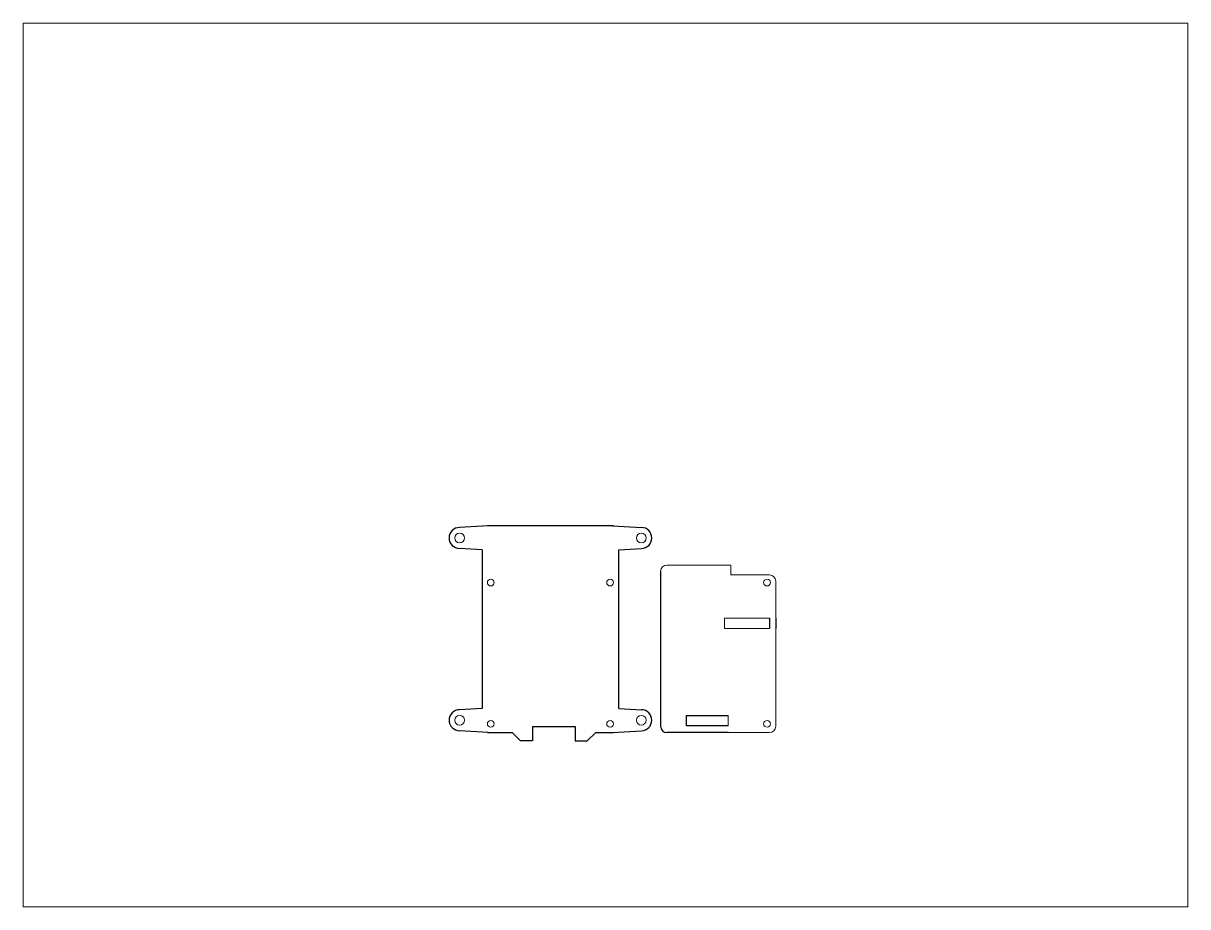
# Paper-space layout 'Layout1' of a CAD drawing. Header units: millimetres. Extents: x 26 to 231, y 20 to 176.
# The model-space entities are those that its viewports show. They can reach past a viewport. Long polylines and large blocks are cut down to what shows.
import ezdxf

# ---------------------------------------------------------------- set-up
doc = ezdxf.new("R2010")
doc.units = ezdxf.units.MM

msp = doc.modelspace()

# ---------------------------------------------------------------- linework, layer by layer
for p, q in [((203.93, 127.32), (192.12, 126.59)), ((254.99, 127.32), (266.81, 126.59)), ((201.39, 117.41), (192.12, 117.99)), ((257.53, 117.41), (266.81, 117.99)), ((274.73, 108.59), (274.73, 44.9)), ((319.52, 89.35), (319.52, 85.03)), ((322.02, 89.35), (322.02, 85.03)), ((201.39, 52.27), (192.12, 51.7)), ((257.53, 52.27), (266.81, 51.7)), ((285.41, 45.16), (285.41, 49.36)), ((285.41, 49.36), (302.46, 49.36)), ((203.93, 42.36), (192.12, 43.1)), ((222.15, 44.86), (239.62, 44.86)), ((222.15, 44.86), (222.15, 38.91)), ((239.62, 44.86), (239.62, 38.82)), ((254.99, 42.36), (266.81, 43.1)), ((302.46, 45.16), (285.41, 45.16)), ((217.17, 38.91), (213.72, 42.36)), ((222.15, 38.91), (217.17, 38.91)), ((239.62, 38.91), (244.6, 38.91)), ((244.6, 38.91), (248.05, 42.36)), ((302.46, 42.36), (277.27, 42.36))]:
    msp.add_line(p, q)
at = {"linetype": 'Continuous', "lineweight": 15}
for p, q in [((253.72, 127.32), (205.2, 127.32)), ((201.39, 117.41), (201.39, 108.78)), ((257.53, 108.78), (257.53, 117.41)), ((277.27, 111.13), (303.6, 111.13)), ((303.6, 111.13), (303.6, 107.13)), ((303.6, 107.13), (319.48, 107.13)), ((201.39, 100.78), (201.39, 89.22)), ((257.53, 89.22), (257.53, 100.78)), ((322.02, 89.35), (322.02, 104.59)), ((319.52, 89.35), (300.93, 89.35)), ((300.93, 89.35), (300.93, 85.03)), ((300.93, 85.03), (319.52, 85.03)), ((322.02, 85.03), (322.02, 44.9)), ((257.53, 52.27), (257.53, 61.59)), ((302.46, 49.36), (302.46, 45.16)), ((204.7, 42.36), (213.72, 42.36)), ((248.05, 42.36), (254.23, 42.36)), ((302.46, 42.36), (319.48, 42.36))]:
    msp.add_line(p, q, dxfattribs=at)
for points in [[(255.3, 127.3, 0.031103), (254.99, 127.32), (203.93, 127.32, 0.031103), (203.62, 127.3, 0.031103)], [(203.62, 42.38, 0.031103), (203.93, 42.36), (213.72, 42.36)], [(248.05, 42.36), (254.99, 42.36, 0.031103), (255.3, 42.38, 0.031103)]]:
    msp.add_lwpolyline(points, format="xyb")
for points in [[(201.39, 117.41), (201.39, 52.27)], [(257.53, 52.27), (257.53, 117.41)]]:
    msp.add_lwpolyline(points)
for centre, radius in [((192.12, 122.29), 2), ((266.81, 122.29), 2), ((204.95, 103.96), 1.4), ((253.97, 103.96), 1.4), ((318.46, 103.96), 1.4), ((192.12, 47.4), 2), ((266.81, 47.4), 2), ((204.95, 45.92), 1.4), ((253.97, 45.92), 1.4), ((318.46, 45.92), 1.4)]:
    msp.add_circle(centre, radius, dxfattribs=at)
for centre, radius, start, end in [((192.12, 122.29), 4.3, 90, 270), ((266.81, 122.29), 4.3, 270, 90), ((192.12, 47.4), 4.3, 90, 270), ((266.81, 47.4), 4.3, 270, 90), ((277.27, 44.9), 2.54, 180, 270)]:
    msp.add_arc(centre, radius, start, end)
for centre, start, end in [((277.27, 108.59), 90, 180), ((319.48, 104.59), 0, 90), ((319.48, 44.9), 270, 0)]:
    msp.add_arc(centre, 2.54, start, end, dxfattribs=at)

psp = doc.layouts.get("Layout1")

# ---------------------------------------------------------------- viewports
at = {"layer": '0'}
psp.add_viewport(center=(128.5, 97.5), size=(205.6, 156), view_center_point=(252.08, 152.27), view_height=362.9955, dxfattribs=at)

doc.saveas('drawing.dxf')
